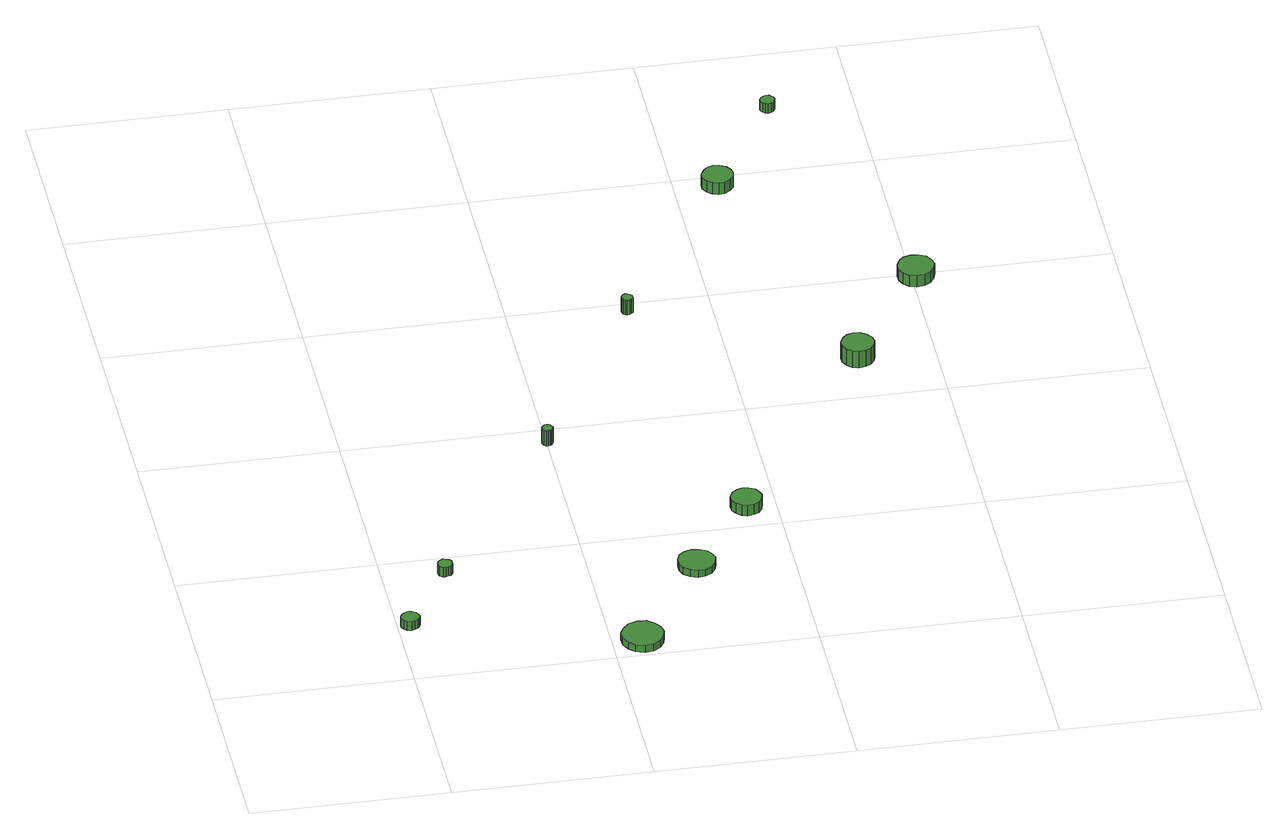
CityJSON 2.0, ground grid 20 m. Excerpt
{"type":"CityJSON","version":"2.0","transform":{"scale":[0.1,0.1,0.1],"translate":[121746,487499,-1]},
"CityObjects":{
"tree1":{"type":"SolitaryVegetationObject","attributes":{"function":"something"},"geometry":[{"type":"MultiSurface","lod":"1","boundaries":[[[0,1,2,3,4,5,6,7,8,9,10,11,12,13,14]],[[15,16,17,18,19,20,21,22,23,24,25,26,27,28,29]],[[0,29,28,1]],[[1,28,27,2]],[[2,27,26,3]],[[3,26,25,4]],[[4,25,24,5]],[[5,24,23,6]],[[6,23,22,7]],[[7,22,21,8]],[[8,21,20,9]],[[9,20,19,10]],[[10,19,18,11]],[[11,18,17,12]],[[12,17,16,13]],[[13,16,15,14]],[[14,15,29,0]]]}]},
"tree2":{"type":"SolitaryVegetationObject","attributes":{"function":"something"},"geometry":[{"type":"MultiSurface","lod":"1","boundaries":[[[30,31,32,33,34,35,36,37,38,39,40,41,42,43,44]],[[45,46,47,48,49,50,51,52,53,54,55,56,57,58,59]],[[30,59,58,31]],[[31,58,57,32]],[[32,57,56,33]],[[33,56,55,34]],[[34,55,54,35]],[[35,54,53,36]],[[36,53,52,37]],[[37,52,51,38]],[[38,51,50,39]],[[39,50,49,40]],[[40,49,48,41]],[[41,48,47,42]],[[42,47,46,43]],[[43,46,45,44]],[[44,45,59,30]]]}]},
"tree3":{"type":"SolitaryVegetationObject","attributes":{"function":"something"},"geometry":[{"type":"MultiSurface","lod":"1","boundaries":[[[60,61,62,63,64,65,66,67,68,69,70,71,72,73,74]],[[75,76,77,78,79,80,81,82,83,84,85,86,87,88,89]],[[60,89,88,61]],[[61,88,87,62]],[[62,87,86,63]],[[63,86,85,64]],[[64,85,84,65]],[[65,84,83,66]],[[66,83,82,67]],[[67,82,81,68]],[[68,81,80,69]],[[69,80,79,70]],[[70,79,78,71]],[[71,78,77,72]],[[72,77,76,73]],[[73,76,75,74]],[[74,75,89,60]]]}]},
"tree4":{"type":"SolitaryVegetationObject","attributes":{"function":"something"},"geometry":[{"type":"MultiSurface","lod":"1","boundaries":[[[90,91,92,93,94,95,96,97,98,99,100,101,102,103,104]],[[105,106,107,108,109,110,111,112,113,114,115,116,117,118,119]],[[90,119,118,91]],[[91,118,117,92]],[[92,117,116,93]],[[93,116,115,94]],[[94,115,114,95]],[[95,114,113,96]],[[96,113,112,97]],[[97,112,111,98]],[[98,111,110,99]],[[99,110,109,100]],[[100,109,108,101]],[[101,108,107,102]],[[102,107,106,103]],[[103,106,105,104]],[[104,105,119,90]]]}]},
"tree5":{"type":"SolitaryVegetationObject","attributes":{"function":"something"},"geometry":[{"type":"MultiSurface","lod":"1","boundaries":[[[120,121,122,123,124,125,126,127,128,129,130,131,132,133,134]],[[135,136,137,138,139,140,141,142,143,144,145,146,147,148,149]],[[120,149,148,121]],[[121,148,147,122]],[[122,147,146,123]],[[123,146,145,124]],[[124,145,144,125]],[[125,144,143,126]],[[126,143,142,127]],[[127,142,141,128]],[[128,141,140,129]],[[129,140,139,130]],[[130,139,138,131]],[[131,138,137,132]],[[132,137,136,133]],[[133,136,135,134]],[[134,135,149,120]]]}]},
"tree6":{"type":"SolitaryVegetationObject","attributes":{"function":"something"},"geometry":[{"type":"MultiSurface","lod":"1","boundaries":[[[150,151,152,153,154,155,156,157,158,159,160,161,162,163,164]],[[165,166,167,168,169,170,171,172,173,174,175,176,177,178,179]],[[150,179,178,151]],[[151,178,177,152]],[[152,177,176,153]],[[153,176,175,154]],[[154,175,174,155]],[[155,174,173,156]],[[156,173,172,157]],[[157,172,171,158]],[[158,171,170,159]],[[159,170,169,160]],[[160,169,168,161]],[[161,168,167,162]],[[162,167,166,163]],[[163,166,165,164]],[[164,165,179,150]]]}]},
"tree7":{"type":"SolitaryVegetationObject","attributes":{"function":"something"},"geometry":[{"type":"MultiSurface","lod":"1","boundaries":[[[180,181,182,183,184,185,186,187,188,189,190,191,192,193,194]],[[195,196,197,198,199,200,201,202,203,204,205,206,207,208,209]],[[180,209,208,181]],[[181,208,207,182]],[[182,207,206,183]],[[183,206,205,184]],[[184,205,204,185]],[[185,204,203,186]],[[186,203,202,187]],[[187,202,201,188]],[[188,201,200,189]],[[189,200,199,190]],[[190,199,198,191]],[[191,198,197,192]],[[192,197,196,193]],[[193,196,195,194]],[[194,195,209,180]]]}]},
"tree8":{"type":"SolitaryVegetationObject","attributes":{"function":"something"},"geometry":[{"type":"MultiSurface","lod":"1","boundaries":[[[210,211,212,213,214,215,216,217,218,219,220,221,222,223,224]],[[225,226,227,228,229,230,231,232,233,234,235,236,237,238,239]],[[210,239,238,211]],[[211,238,237,212]],[[212,237,236,213]],[[213,236,235,214]],[[214,235,234,215]],[[215,234,233,216]],[[216,233,232,217]],[[217,232,231,218]],[[218,231,230,219]],[[219,230,229,220]],[[220,229,228,221]],[[221,228,227,222]],[[222,227,226,223]],[[223,226,225,224]],[[224,225,239,210]]]}]},
"tree9":{"type":"SolitaryVegetationObject","attributes":{"function":"something"},"geometry":[{"type":"MultiSurface","lod":"1","boundaries":[[[240,241,242,243,244,245,246,247,248,249,250,251,252,253,254]],[[255,256,257,258,259,260,261,262,263,264,265,266,267,268,269]],[[240,269,268,241]],[[241,268,267,242]],[[242,267,266,243]],[[243,266,265,244]],[[244,265,264,245]],[[245,264,263,246]],[[246,263,262,247]],[[247,262,261,248]],[[248,261,260,249]],[[249,260,259,250]],[[250,259,258,251]],[[251,258,257,252]],[[252,257,256,253]],[[253,256,255,254]],[[254,255,269,240]]]}]},
"tree10":{"type":"SolitaryVegetationObject","attributes":{"function":"something"},"geometry":[{"type":"MultiSurface","lod":"1","boundaries":[[[270,271,272,273,274,275,276,277,278,279,280,281,282,283,284]],[[285,286,287,288,289,290,291,292,293,294,295,296,297,298,299]],[[270,299,298,271]],[[271,298,297,272]],[[272,297,296,273]],[[273,296,295,274]],[[274,295,294,275]],[[275,294,293,276]],[[276,293,292,277]],[[277,292,291,278]],[[278,291,290,279]],[[279,290,289,280]],[[280,289,288,281]],[[281,288,287,282]],[[282,287,286,283]],[[283,286,285,284]],[[284,285,299,270]]]}]},
"tree11":{"type":"SolitaryVegetationObject","attributes":{"function":"something"},"geometry":[{"type":"MultiSurface","lod":"1","boundaries":[[[300,301,302,303,304,305,306,307,308,309,310,311,312,313,314]],[[315,316,317,318,319,320,321,322,323,324,325,326,327,328,329]],[[300,329,328,301]],[[301,328,327,302]],[[302,327,326,303]],[[303,326,325,304]],[[304,325,324,305]],[[305,324,323,306]],[[306,323,322,307]],[[307,322,321,308]],[[308,321,320,309]],[[309,320,319,310]],[[310,319,318,311]],[[311,318,317,312]],[[312,317,316,313]],[[313,316,315,314]],[[314,315,329,300]]]}]}
},
"vertices":[
[22,90,17],[21,94,17],[19,97,17],[15,99,17],[12,100,17],[8,98,17],[5,96,17],[3,92,17],[3,88,17],[5,85,17],[8,82,17],[12,81,17],[15,82,17],[19,84,17],[21,87,17],[21,87,7],[19,84,7],[15,82,7],[12,81,7],[8,82,7],[5,85,7],[3,88,7],[3,92,7],[5,96,7],[8,98,7],[12,100,7],[15,99,7],[19,97,7],[21,94,7],[22,90,7],
[69,174,18],[69,177,18],[67,179,18],[64,180,18],[61,181,18],[59,180,18],[56,178,18],[55,175,18],[55,172,18],[56,169,18],[59,167,18],[61,166,18],[64,167,18],[67,168,18],[69,171,18],[69,171,7],[67,168,7],[64,167,7],[61,166,7],[59,167,7],[56,169,7],[55,172,7],[55,175,7],[56,178,7],[59,180,7],[61,181,7],[64,180,7],[67,179,7],[69,177,7],[69,174,7],
[251,24,15],[249,33,15],[244,40,15],[237,45,15],[228,46,15],[219,43,15],[213,37,15],[209,29,15],[209,20,15],[213,12,15],[219,6,15],[228,3,15],[237,4,15],[244,9,15],[249,16,15],[249,16,7],[244,9,7],[237,4,7],[228,3,7],[219,6,7],[213,12,7],[209,20,7],[209,29,7],[213,37,7],[219,43,7],[228,46,7],[237,45,7],[244,40,7],[249,33,7],[251,24,7],
[206,376,25],[205,378,25],[204,380,25],[202,381,25],[200,382,25],[198,381,25],[196,379,25],[195,377,25],[195,375,25],[196,373,25],[198,371,25],[200,371,25],[202,371,25],[204,372,25],[205,374,25],[205,374,7],[204,372,7],[202,371,7],[200,371,7],[198,371,7],[196,373,7],[195,375,7],[195,377,7],[196,379,7],[198,381,7],[200,382,7],[202,381,7],[204,380,7],[205,378,7],[206,376,7],
[323,140,15],[321,147,15],[317,153,15],[310,157,15],[302,158,15],[295,156,15],[289,151,15],[286,144,15],[286,136,15],[289,129,15],[295,124,15],[302,121,15],[310,122,15],[317,126,15],[321,132,15],[321,132,7],[317,126,7],[310,122,7],[302,121,7],[295,124,7],[289,129,7],[286,136,7],[286,144,7],[289,151,7],[295,156,7],[302,158,7],[310,157,7],[317,153,7],[321,147,7],[323,140,7],
[386,233,19],[384,239,19],[381,244,19],[375,247,19],[369,248,19],[363,246,19],[358,242,19],[355,236,19],[355,229,19],[358,224,19],[363,219,19],[369,217,19],[375,218,19],[381,221,19],[384,226,19],[384,226,7],[381,221,7],[375,218,7],[369,217,7],[363,219,7],[358,224,7],[355,229,7],[355,236,7],[358,242,7],[363,246,7],[369,248,7],[375,247,7],[381,244,7],[384,239,7],[386,233,7],
[323,587,23],[323,589,23],[321,591,23],[319,592,23],[317,593,23],[315,592,23],[313,590,23],[312,588,23],[312,586,23],[313,583,23],[315,582,23],[317,581,23],[319,581,23],[321,583,23],[323,584,23],[323,584,6],[321,583,6],[319,581,6],[317,581,6],[315,582,6],[313,583,6],[312,586,6],[312,588,6],[313,590,6],[315,592,6],[317,593,6],[319,592,6],[321,591,6],[323,589,6],[323,587,6],
[540,465,26],[538,472,26],[534,478,26],[528,481,26],[521,482,26],[515,480,26],[510,475,26],[507,469,26],[507,462,26],[510,456,26],[515,451,26],[521,449,26],[528,450,26],[534,453,26],[538,459,26],[538,459,7],[534,453,7],[528,450,7],[521,449,7],[515,451,7],[510,456,7],[507,462,7],[507,469,7],[510,475,7],[515,480,7],[521,482,7],[528,481,7],[534,478,7],[538,472,7],[540,465,7],
[459,785,19],[458,791,19],[454,797,19],[448,800,19],[442,801,19],[436,799,19],[431,794,19],[428,788,19],[428,782,19],[431,776,19],[436,772,19],[442,770,19],[448,770,19],[454,774,19],[458,779,19],[458,779,6],[454,774,6],[448,770,6],[442,770,6],[436,772,6],[431,776,6],[428,782,6],[428,788,6],[431,794,6],[436,799,6],[442,801,6],[448,800,6],[454,797,6],[458,791,6],[459,785,6],
[623,596,19],[621,603,19],[617,610,19],[610,613,19],[602,614,19],[595,612,19],[590,607,19],[587,600,19],[587,592,19],[590,585,19],[595,580,19],[602,578,19],[610,579,19],[617,583,19],[621,589,19],[621,589,6],[617,583,6],[610,579,6],[602,578,6],[595,580,6],[590,585,6],[587,592,6],[587,600,6],[590,607,6],[595,612,6],[602,614,6],[610,613,6],[617,610,6],[621,603,6],[623,596,6],
[522,904,19],[521,907,19],[519,909,19],[517,911,19],[514,911,19],[511,910,19],[509,908,19],[507,905,19],[507,902,19],[509,899,19],[511,897,19],[514,896,19],[517,897,19],[519,898,19],[521,901,19],[521,901,8],[519,898,8],[517,897,8],[514,896,8],[511,897,8],[509,899,8],[507,902,8],[507,905,8],[509,908,8],[511,910,8],[514,911,8],[517,911,8],[519,909,8],[521,907,8],[522,904,8]
]}
